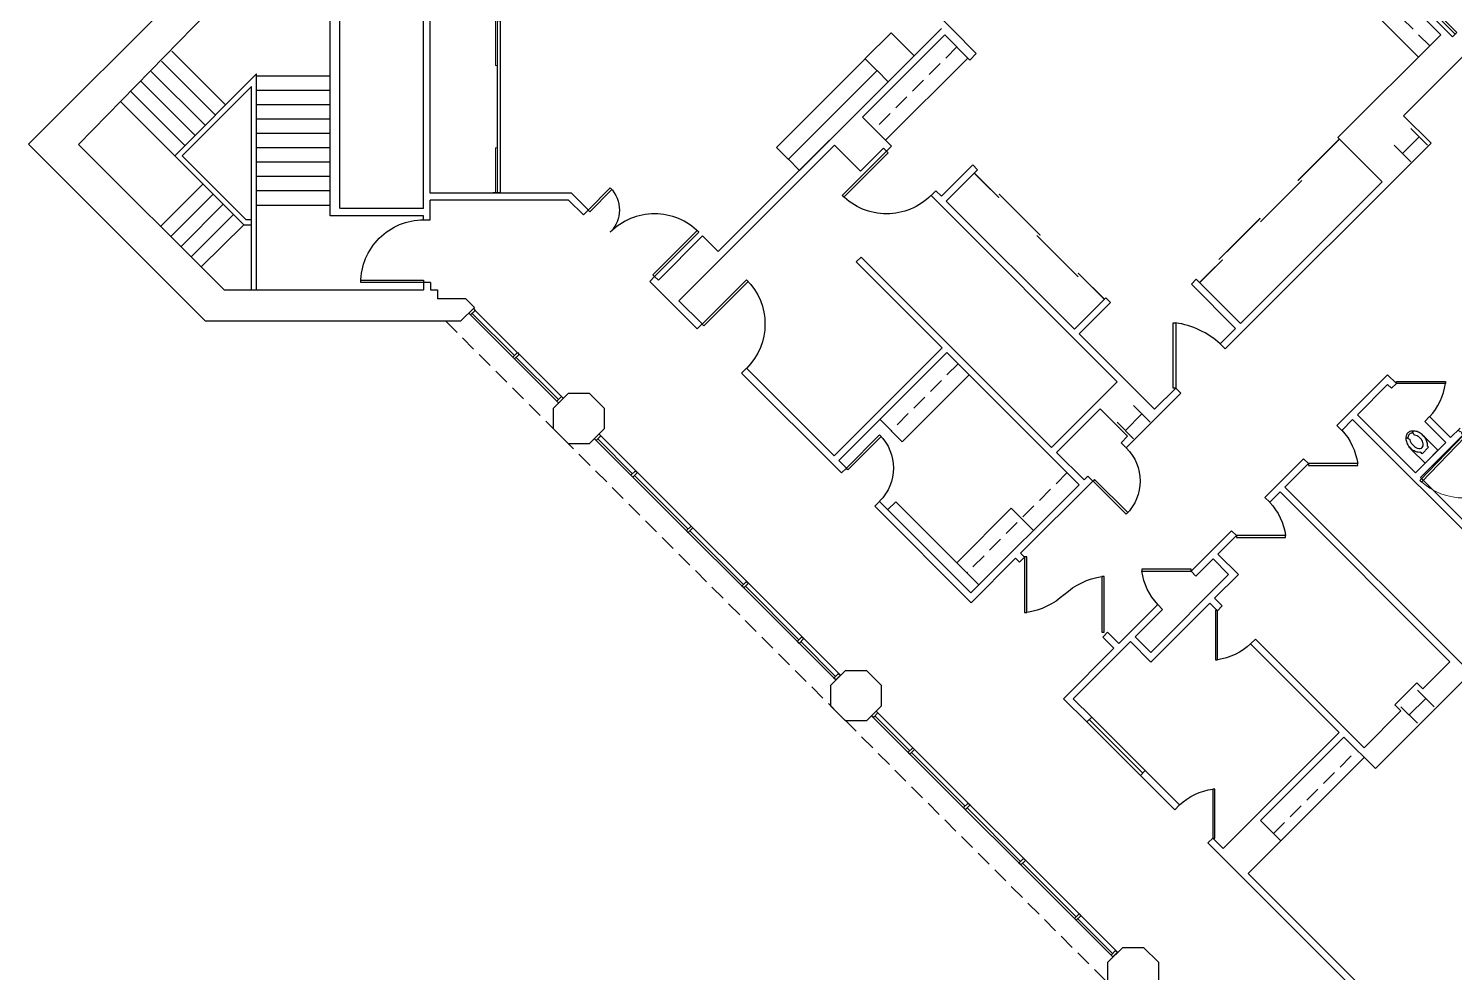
# Model space of a CAD drawing. Header units: inches. Extents: x -59 to 5682, y -269 to 4477.
# Drawn here: x -3 to 1088, y 1028 to 1751 of the extents above; entities that cross this region are included whole.
import ezdxf

# ---------------------------------------------------------------- set-up
doc = ezdxf.new("R2010")
doc.units = ezdxf.units.IN
doc.header["$LTSCALE"] = 96
doc.header["$MEASUREMENT"] = 0
for name, pattern in [('Dash', [0.25, 0.125, -0.125]), ('DASHED4', [0.1875, 0.125, -0.0625]), ('HIDDEN2', [0.1875, 0.125, -0.0625])]:
    doc.linetypes.add(name, pattern=pattern)
doc.layers.get('0').update_dxf_attribs({"linetype": 'CONTINUOUS'})
for name, color, linetype in [('A-COLS', 5, 'CONTINUOUS'), ('A-DOOR', 2, 'CONTINUOUS'), ('A-FLOR-CASE', 3, 'CONTINUOUS'), ('A-FLOR-CASE-UPPR', 3, 'HIDDEN2'), ('A-FLOR-PFIX', 2, 'CONTINUOUS'), ('A-FLOR-STRS', 2, 'CONTINUOUS'), ('A-GLAZ', 2, 'CONTINUOUS'), ('A-GLAZ-SILL', 1, 'CONTINUOUS'), ('A-WALL-ABOVE', 8, 'DASHED4'), ('A-WALL-FULL', 6, 'CONTINUOUS')]:
    doc.layers.add(name, color=color, linetype=linetype)
for name, color, linetype, lineweight in [('A-DOOR-FRAM', 31, 'CONTINUOUS', 50), ('A-DOOR-HDLN', 31, 'Dash', 13), ('Q-CASE', 31, 'CONTINUOUS', 9)]:
    doc.layers.add(name, color=color, linetype=linetype, lineweight=lineweight)

# ---------------------------------------------------------------- blocks, each defined once
blk = doc.blocks.new('*U104')
for p, q in [((0, 0), (0, 0)), ((48, 0), (48, 0))]:
    blk.add_line(p, q)
blk.add_lwpolyline([(0, 0), (0, -48), (1.75, -48), (1.75, 0)], close=True)
blk.add_arc((0, 0), 48, 270, 0)
blk = doc.blocks.new('ador')
at = {"layer": 'A-DOOR'}
blk.add_lwpolyline([(7907.5, 2187.6), (7908.9, 2186.1), (7874.9, 2152.2), (7873.5, 2153.6)], close=True, dxfattribs=at)
blk.add_arc((7860.4, 2149.8), 60.6, 2.2706, 36.8485, dxfattribs=at)
blk = doc.blocks.new('0206.01-BAS-GRID$0$IBEAM')
for points in [[(-0.5, 0.5, 1), (-0.5, 0.5), (0.5, 0.5), (0.5, 0.5, 1)], [(0, -0.5, 1), (0, -0.5), (0, 0.5), (0, 0.5, 1)], [(-0.5, -0.5, 1), (-0.5, -0.5), (0.5, -0.5), (0.5, -0.5, 1)]]:
    blk.add_3dface(points)
blk = doc.blocks.new('*U27')
for p, q in [((0, 0), (0, 0)), ((36, 0), (36, 0))]:
    blk.add_line(p, q)
blk.add_lwpolyline([(0, 0), (0, 36), (1.75, 36), (1.75, 0)], close=True)
blk.add_arc((0, 0), 36, 0, 90)
blk = doc.blocks.new('*U155')
for p, q in [((0, 0), (0, 0)), ((36, 0), (36, 0))]:
    blk.add_line(p, q)
blk.add_lwpolyline([(0, 0), (0, -36), (1.75, -36), (1.75, 0)], close=True)
blk.add_arc((0, 0), 36, 270, 0)
blk = doc.blocks.new('*U156')
for p, q in [((0, 0), (0, 0)), ((36, 0), (36, 0))]:
    blk.add_line(p, q)
blk.add_lwpolyline([(0, 0), (0, -36), (1.75, -36), (1.75, 0)], close=True)
blk.add_arc((0, 0), 36, 270, 0)
blk = doc.blocks.new('*U40')
for p, q in [((0, 0), (0, 0)), ((48, 0), (48, 0))]:
    blk.add_line(p, q)
blk.add_lwpolyline([(0, 0), (0, -48), (1.75, -48), (1.75, 0)], close=True)
blk.add_arc((0, 0), 48, 270, 0)
blk = doc.blocks.new('*U25')
for p, q in [((0, 0), (0, 0)), ((48, 0), (48, 0))]:
    blk.add_line(p, q)
blk.add_lwpolyline([(0, 0), (0, 48), (1.75, 48), (1.75, 0)], close=True)
blk.add_arc((0, 0), 48, 0, 90)
blk = doc.blocks.new('P2477016')
for p, q in [((-2.504894, -21.068753), (-2.504894, -21.068753)), ((-3.603083, -23.831759), (-3.603083, -23.831759))]:
    blk.add_line(p, q)
for points in [[(-6.93083, -16.399601, -0.022673), (-7, -14.875), (-7, 0), (-3.020761, 0), (0, 0), (3.020761, 0), (7, 0), (7, -14.875)], [(-6.937926, -16.211212, -0.074934), (-6.387938, -12.562014, -0.085426), (-4.920528, -9.670474, -0.066386), (-3.550098, -8.264603), (-3.550098, -6.711212), (3.449902, -6.711212), (3.449902, -8.264603, -0.066386), (4.820333, -9.670474, -0.085426), (6.287743, -12.562014, -0.111314), (6.709134, -17.991061)], [(3.991504, -23.722377, -0.562484), (3.158962, -23.529526), (2.424162, -21.300368, -0.238976), (2.492058, -20.853364, 0.08035), (3.421006, -18.976205, 0.074934), (3.837731, -16.211212, 0.074934), (3.421006, -13.446218, 0.085426), (2.414145, -11.462194, 0.066386), (1.597345, -10.624271, 0.330534), (-1.69754, -10.624271, 0.066386), (-2.51434, -11.462194, 0.085426), (-3.521201, -13.446218, 0.074934), (-3.937926, -16.211212, 0.074934), (-3.521201, -18.976205, 0.08035), (-2.592253, -20.853364, -0.238976), (-2.524357, -21.300368), (-3.250575, -23.503493, -0.549653), (-4.069149, -23.710095)], [(0, -25.75, 0.143932), (2.498761, -25.015482, 0.107177), (4.949747, -22.564786, 0.077997), (6.431696, -19.212481, 0.065232), (7, -14.875)], [(-4.023967, -23.748064, 0.06085), (-2.498761, -25.015482, 0.143932), (0, -25.75)], [(-2.976493, -22.67201, 0.063273), (-1.687041, -23.754089, 0.143932), (0, -24.25)], [(0, -24.25, 0.143932), (1.687041, -23.754089, 0.059203), (2.902316, -22.750942)]]:
    blk.add_lwpolyline(points, format="xyb")
for centre, radius, start, end in [((5.443363, -16.211212), 12.38129, 180, 197.141641), ((2.746106, -17.043143), 9.558648, 197.141641, 216.672481), ((1.035634, -18.316811), 7.426057, 216.672481, 226.574161)]:
    blk.add_arc(centre, radius, start, end)
blk = doc.blocks.new('*U37')
for p, q in [((0, 0), (0, 0)), ((24, 0), (24, 0))]:
    blk.add_line(p, q)
blk.add_lwpolyline([(0, 0), (0, -24), (1.75, -24), (1.75, 0)], close=True)
blk.add_arc((0, 0), 24, 270, 0)
blk = doc.blocks.new('Door Biparting 4 leaf - 8_-0_H-2436890-LEVEL 01 OVERALL FLOOR PLAN CATH _1')
at = {"layer": 'A-DOOR'}
for p, q in [((-66, 2.625), (66, 2.625)), ((-66, 0.625), (-66, 2.625)), ((66, 0.625), (-66, 0.625)), ((66, 2.625), (66, 0.625))]:
    blk.add_line(p, q, dxfattribs=at)
at = {"layer": 'A-DOOR', "lineweight": 20}
for p, q in [((-31.5, -0.875), (-31.5, 0.625)), ((31.5, 0.625), (31.5, -0.875)), ((-66, -0.875), (-31.5, -0.875)), ((31.5, -0.875), (66, -0.875))]:
    blk.add_line(p, q, dxfattribs=at)
at = {"layer": 'A-DOOR-HDLN'}
for p in [(-34.5, 2.625), (34.5, 2.625)]:
    blk.add_line(p, (0, 2.625), dxfattribs=at)
blk = doc.blocks.new('Counter Top-Island - 1_ 4 1_4_ h-2051380-LEVEL 01 OVERALL FLOOR PLAN CATH _1')
at = {"layer": 'Q-CASE'}
for p, q in [((-19.3, 1), (-47.3, 1)), ((-19.3, -24), (-19.3, 1))]:
    blk.add_line(p, q, dxfattribs=at)
blk = doc.blocks.new('Counter Top Universal - 24_ Depth-1872831-LEVEL 01 OVERALL FLOOR PLAN CATH _1')
at = {"layer": 'Q-CASE'}
for p, q in [((48.7, 25), (-47.3, 25)), ((-47.3, 25), (-47.3, 12)), ((48.7, 25), (-47.3, 25)), ((-47.3, 25), (-47.3, 12)), ((48.7, 12), (48.7, 25)), ((48.7, 12), (48.7, 25))]:
    blk.add_line(p, q, dxfattribs=at)
blk = doc.blocks.new('Casework-soffit - Casework-soffit-2323367-LEVEL 01 OVERALL FLOOR PLAN CATH _1')
at = {"layer": 'Q-CASE'}
for p, q in [((48.7, -12), (-47.3, -12)), ((-47.3, -12), (-47.3, -24)), ((48.7, -24), (48.7, -12)), ((-47.3, -24), (48.7, -24))]:
    blk.add_line(p, q, dxfattribs=at)
blk = doc.blocks.new('Corp_Door Single F - 4_-0_ x 7_-0_ - 2_ Head-2418504-LEVEL 01 OVERALL FLOOR PLAN CATH _1')
at = {"layer": 'A-DOOR', "lineweight": 20}
for p, q in [((24, 4.7), (72, 5.6)), ((24, 4.7), (24, 3)), ((24, 3), (72, 3.8)), ((72, 5.6), (72, 3.8))]:
    blk.add_line(p, q, dxfattribs=at)
at = {"layer": 'A-DOOR', "lineweight": 9}
blk.add_arc((24, 3), 48, 1, 180, dxfattribs=at)
at = {"layer": 'A-DOOR-FRAM', "lineweight": 13}
for p, q in [((-24, 3), (-26, 3)), ((-26, 3), (-26, 2.6)), ((-24, 1), (-24, 3)), ((-23.4, 1), (-24, 1)), ((-23.4, -0.7), (-23.4, 1)), ((24, 1), (23.4, 1)), ((23.4, 1), (23.4, -0.7)), ((26, 3), (24, 3)), ((24, 3), (24, 1)), ((26, 2.6), (26, 3)), ((-26, -2.6), (-26, -2.7)), ((-26, -2.7), (-24, -2.7)), ((-24, -2.7), (-24, -0.7)), ((-24, -0.7), (-23.4, -0.7)), ((23.4, -0.7), (24, -0.7)), ((24, -0.7), (24, -2.7)), ((24, -2.7), (26, -2.7))]:
    blk.add_line(p, q, dxfattribs=at)

msp = doc.modelspace()

# ---------------------------------------------------------------- linework, layer by layer
at = {"layer": 'A-DOOR'}
msp.add_line((352.5, 1625.3), (352.5, 1625.1), dxfattribs=at)
at = {"layer": 'A-DOOR', "const_width": 1}
for points in [[(968.4, 1634.8), (1000.3, 1666.6)], [(739.7, 1621.6), (720.7, 1640.5)], [(939.7, 1603.1), (971.5, 1634.9)], [(771.3, 1592.8), (739.5, 1624.6)], [(907.8, 1574.2), (939.7, 1606)], [(800.3, 1561), (768.5, 1592.8)], [(893.1, 1556.6), (910.9, 1574.3)], [(820.3, 1543.9), (800.1, 1564)]]:
    msp.add_lwpolyline(points, dxfattribs=at)
at = {"layer": 'A-DOOR'}
msp.add_lwpolyline([(357.7, 1625.1), (357.7, 1625.3), (352.5, 1625.3)], dxfattribs=at)
at = {"layer": 'A-FLOR-CASE'}
for p, q in [((1060.8, 1729.4), (939.9, 1850.3)), ((715.8, 1728.6), (652.8, 1665.6)), ((716.8, 1486), (665.5, 1434.7)), ((665.5, 1434.7), (648.6, 1451.7)), ((660.6, 1388.8), (654.6, 1382.8)), ((724.2, 1325.1), (660.6, 1388.8)), ((749, 1383.8), (707.3, 1342.1)), ((766, 1366.9), (749, 1383.8)), ((955.4, 1129.1), (1019.2, 1193))]:
    msp.add_line(p, q, dxfattribs=at)
at = {"layer": 'A-FLOR-CASE-UPPR'}
for p, q in [((1069.3, 1737.9), (948.4, 1858.8)), ((707.3, 1737.1), (644.3, 1674.1)), ((708.3, 1494.5), (657.1, 1443.2)), ((791.8, 1411.1), (715, 1334.3)), ((949.7, 1134.8), (1013.6, 1198.6))]:
    msp.add_line(p, q, dxfattribs=at)
at = {"layer": 'A-FLOR-STRS'}
for p, q in [((139.9, 1684.9), (98.6, 1726.2)), ((147.7, 1692.7), (106.4, 1734)), ((132.1, 1677.1), (90.8, 1718.4)), ((227.7, 1714.8), (171.4, 1714.8)), ((116.6, 1661.5), (75.2, 1702.9)), ((124.3, 1669.3), (83, 1710.6)), ((227.7, 1703.8), (171.4, 1703.8)), ((108.8, 1653.8), (67.5, 1695.1)), ((227.7, 1692.8), (171.4, 1692.8)), ((227.7, 1681.8), (171.4, 1681.8)), ((227.7, 1670.8), (171.4, 1670.8)), ((227.7, 1659.8), (171.4, 1659.8)), ((227.7, 1648.8), (171.4, 1648.8)), ((227.7, 1637.8), (171.4, 1637.8)), ((130.4, 1632.2), (97.9, 1599.7)), ((227.7, 1626.8), (171.4, 1626.8)), ((138.2, 1624.4), (105.7, 1591.9)), ((145.9, 1616.6), (113.5, 1584.1)), ((227.7, 1615.8), (171.4, 1615.8)), ((153.7, 1608.8), (121.2, 1576.4)), ((161.5, 1601), (129, 1568.6))]:
    msp.add_line(p, q, dxfattribs=at)
at = {"layer": 'A-GLAZ'}
for p, q in [((368.7, 1500.8), (336.4, 1533.1)), ((370.1, 1499.4), (402.4, 1467.1)), ((459.2, 1410.3), (432.6, 1437)), ((501.6, 1367.9), (460.6, 1408.9)), ((544, 1325.5), (503, 1366.5)), ((586.5, 1283.1), (545.5, 1324.1)), ((587.9, 1281.7), (614.5, 1255.1)), ((671.3, 1198.2), (644.7, 1224.8)), ((808.7, 1222.1), (849.7, 1181.1)), ((713.7, 1155.8), (672.7, 1196.8)), ((756.2, 1113.4), (715.2, 1154.4)), ((798.6, 1070.9), (757.6, 1112)), ((800, 1069.5), (826.6, 1042.9))]:
    msp.add_line(p, q, dxfattribs=at)
at = {"layer": 'A-GLAZ-SILL'}
for p, q in [((335.2, 1531.9), (401.2, 1465.9)), ((338.7, 1535.4), (404.7, 1469.4)), ((429.9, 1437.1), (614.7, 1252.4)), ((433.5, 1440.7), (618.2, 1255.9)), ((642.1, 1225), (826.8, 1040.3)), ((645.6, 1228.5), (830.3, 1043.8)), ((810.6, 1223.9), (851.6, 1182.9)), ((806.9, 1220.2), (847.9, 1179.2))]:
    msp.add_line(p, q, dxfattribs=at)
at = {"layer": 'A-WALL-ABOVE'}
msp.add_line((316.3, 1527), (1534.7, 308.6), dxfattribs=at)
at = {"layer": 'A-WALL-FULL'}
for p, q in [((1086.8, 1744.8), (906, 1925.6)), ((1077.8, 1746.4), (906, 1918.2)), ((704.2, 1750.1), (648.5, 1805.8)), ((-3.2, 1662.6), (130.1, 1795.9)), ((235.1, 1613.5), (235.1, 1781.6)), ((299.2, 1613.5), (299.2, 1781.6)), ((304.2, 1625.1), (304.2, 1786.1)), ((144.9, 1775.1), (35.1, 1662.5)), ((227.7, 1607.9), (227.7, 1775.1)), ((695.6, 1751.2), (524.8, 1580.4)), ((722.2, 1732.1), (704.2, 1750.1)), ((999.1, 1667.7), (1077.8, 1746.4)), ((1086.8, 1744.8), (1088.8, 1746.8)), ((698.1, 1746.3), (635.1, 1683.3)), ((698.1, 1746.3), (717.3, 1727.1)), ((717.3, 1727.1), (722.2, 1732.1)), ((1049.3, 1684.3), (1098.2, 1733.3)), ((108.8, 1653.8), (171.4, 1716.4)), ((171.4, 1551), (171.4, 1716.4)), ((114.4, 1653.8), (167.4, 1706.7)), ((167.4, 1551), (167.4, 1706.7)), ((657.4, 1661), (635.1, 1683.3)), ((1070.3, 1663.4), (1049.3, 1684.3)), ((132.4, 1527), (-3.2, 1662.6)), ((35.1, 1662.5), (146.6, 1551)), ((613.6, 1661.8), (494.6, 1542.8)), ((633.5, 1641.9), (613.6, 1661.8)), ((633.5, 1641.9), (651.2, 1659.7)), ((653.6, 1657.3), (651.2, 1659.7)), ((657.4, 1661), (653.6, 1657.3)), ((999.1, 1667.7), (1032.9, 1633.8)), ((161.5, 1601), (108.8, 1653.8)), ((163.2, 1605), (114.4, 1653.8)), ((695.5, 1622.8), (719.6, 1646.8)), ((699.3, 1619.1), (723.3, 1643.1)), ((723.3, 1643.1), (719.6, 1646.8)), ((691.3, 1627), (687.6, 1623.3)), ((695.5, 1622.8), (691.3, 1627)), ((1032.9, 1633.8), (924.4, 1525.3)), ((412.3, 1625.1), (304.2, 1625.1)), ((304.2, 1604.7), (304.2, 1619.8)), ((410.1, 1619.8), (304.2, 1619.8)), ((421.5, 1608.6), (410.1, 1619.8)), ((425.2, 1612.3), (412.3, 1625.1)), ((830.2, 1480.7), (687.6, 1623.3)), ((797.4, 1521), (699.3, 1619.1)), ((163.2, 1605), (167.4, 1605)), ((299.2, 1607.9), (227.7, 1607.9)), ((299.2, 1613.5), (235.5, 1613.5)), ((299.2, 1604.7), (299.2, 1607.9)), ((299.2, 1604.7), (304.2, 1604.7)), ((425.1, 1612.2), (421.5, 1608.6)), ((161.5, 1601), (167.4, 1601)), ((512.8, 1592.4), (478.9, 1558.5)), ((512.8, 1592.4), (524.8, 1580.4)), ((634.1, 1576.2), (630.4, 1572.5)), ((630.4, 1572.5), (696.1, 1506.7)), ((779.9, 1430.3), (634.1, 1576.2)), ((476, 1561.3), (472.3, 1557.6)), ((478.9, 1558.5), (476, 1561.3)), ((146.6, 1551), (299.2, 1551)), ((304.5, 1556.7), (299.2, 1556.7)), ((299.2, 1556.7), (299.2, 1551)), ((304.5, 1556.7), (304.5, 1551)), ((304.5, 1551), (309.9, 1551)), ((309.9, 1551), (309.9, 1544.2)), ((890.6, 1559.2), (886.9, 1555.5)), ((886.9, 1555.5), (920.7, 1521.6)), ((890.6, 1559.2), (924.4, 1525.3)), ((331.5, 1544.2), (309.9, 1544.2)), ((338.1, 1537.6), (331.5, 1544.2)), ((512.4, 1525), (494.6, 1542.8)), ((797.4, 1521), (821.4, 1545)), ((801.1, 1517.3), (825.1, 1541.3)), ((825.1, 1541.3), (821.4, 1545)), ((338.1, 1537.6), (327.5, 1527)), ((327.5, 1527), (132.4, 1527)), ((508.7, 1521.3), (512.4, 1525)), ((858.7, 1459.6), (801.1, 1517.3)), ((920.7, 1521.6), (908.8, 1509.7)), ((696.1, 1506.7), (613.4, 1424)), ((908.8, 1509.7), (912.7, 1505.8)), ((699.8, 1503), (617.1, 1420.3)), ((801, 1401.9), (699.8, 1503)), ((542.6, 1487.3), (546.3, 1491)), ((613.4, 1424), (546.3, 1491)), ((1037.1, 1486.1), (998.3, 1447.3)), ((1037.1, 1486.1), (1043.8, 1479.4)), ((830.2, 1480.7), (779.9, 1430.3)), ((874.9, 1475.8), (858.7, 1459.6)), ((878.8, 1471.9), (874.9, 1475.8)), ((1037.1, 1478.7), (1014, 1455.5)), ((1037.1, 1478.7), (1040.1, 1475.7)), ((1040.1, 1475.7), (1043.8, 1479.4)), ((878.8, 1471.9), (837, 1430.1)), ((817.1, 1460.1), (783.6, 1426.6)), ((817.1, 1460.1), (838.1, 1439.1)), ((1010.3, 1451.8), (1002, 1443.5)), ((1153.7, 1308.3), (1010.3, 1451.8)), ((1058.5, 1411), (1014, 1455.5)), ((1065.5, 1450.3), (1069.2, 1454)), ((1069.2, 1454), (1085.3, 1437.9)), ((998.3, 1447.3), (1002, 1443.5)), ((1062.2, 1407.3), (1096.3, 1441.4)), ((1065.5, 1450.3), (1081.6, 1434.2)), ((1085.3, 1437.9), (1092.6, 1445.1)), ((838.1, 1439.1), (833.1, 1434)), ((833.1, 1434), (836.8, 1430.3)), ((1058.5, 1411), (1081.6, 1434.2)), ((622.8, 1414.6), (617.1, 1420.3)), ((804.7, 1405.6), (783.6, 1426.6)), ((972.8, 1421.8), (943.1, 1392.1)), ((972.8, 1421.8), (976.6, 1418.1)), ((622.8, 1414.6), (619, 1410.9)), ((807.6, 1408.5), (804.7, 1405.6)), ((807.6, 1408.5), (811.5, 1404.6)), ((976.6, 1418.1), (958.5, 1400)), ((801, 1401.9), (718.2, 1319.1)), ((811.5, 1404.6), (756.2, 1349.4)), ((958.5, 1400), (1102, 1256.5)), ((1187.9, 1281.6), (1062.2, 1407.3)), ((644.5, 1385.4), (648.2, 1389.1)), ((718.2, 1319.1), (648.2, 1389.1)), ((946.9, 1388.4), (943.1, 1392.1)), ((954.8, 1396.3), (946.9, 1388.4)), ((954.8, 1396.3), (1084.8, 1266.3)), ((718.4, 1311.5), (644.5, 1385.4)), ((886.6, 1335.6), (917.7, 1366.6)), ((921.4, 1362.9), (917.7, 1366.6)), ((921.4, 1362.9), (907.2, 1348.7)), ((752.3, 1345.5), (718.4, 1311.5)), ((755.2, 1342.6), (752.3, 1345.5)), ((759.1, 1346.5), (755.2, 1342.6)), ((756.2, 1349.4), (759.1, 1346.5)), ((903.5, 1345), (890.3, 1331.9)), ((915.4, 1333.1), (903.5, 1345)), ((922.9, 1333.1), (907.2, 1348.7)), ((855.8, 1273.5), (915.4, 1333.1)), ((890.3, 1331.9), (886.6, 1335.6)), ((904.7, 1314.9), (922.9, 1333.1)), ((861.2, 1310.1), (831.3, 1280.3)), ((855.8, 1266), (901, 1311.2)), ((864.9, 1306.4), (861.2, 1310.1)), ((901, 1311.2), (906.8, 1305.4)), ((904.7, 1314.9), (910.5, 1309.1)), ((864.9, 1306.4), (843.9, 1285.4)), ((910.5, 1309.1), (906.8, 1305.4)), ((819, 1285.2), (822.7, 1288.9)), ((822.7, 1288.9), (831.3, 1280.3)), ((840.2, 1281.7), (796.5, 1238)), ((819, 1285.2), (827.6, 1276.6)), ((840.2, 1281.7), (855.8, 1266)), ((843.9, 1285.4), (855.8, 1273.5)), ((935.9, 1283.7), (932.2, 1280)), ((932.2, 1280), (1000, 1212.2)), ((935.9, 1283.7), (1019.1, 1200.5)), ((827.6, 1276.6), (789.1, 1238)), ((1064.1, 1245.6), (1084.8, 1266.3)), ((1097.2, 1253.9), (1027.7, 1184.5)), ((1042.5, 1233.2), (1059.5, 1250.2)), ((1059.5, 1250.2), (1064.1, 1245.6)), ((806.9, 1220.2), (789.1, 1238)), ((810.6, 1223.9), (796.5, 1238)), ((810.6, 1223.9), (806.9, 1220.2)), ((1019.1, 1200.5), (1047.2, 1228.6)), ((1047.2, 1228.6), (1042.5, 1233.2)), ((1076.5, 1233.2), (1059.5, 1216.2)), ((911.1, 1123.4), (1000, 1212.2)), ((939.8, 1144.7), (1003.7, 1208.5)), ((1003.7, 1208.5), (1027.7, 1184.5)), ((851.6, 1182.9), (847.9, 1179.2)), ((874.1, 1153), (847.9, 1179.2)), ((877.9, 1156.7), (851.6, 1182.9)), ((874.1, 1153), (877.9, 1156.7)), ((955.4, 1129.1), (939.8, 1144.7)), ((899.6, 1127.5), (903.3, 1131.2)), ((1082.3, 944.8), (899.6, 1127.5)), ((911.1, 1123.4), (903.3, 1131.2)), ((955.4, 1129.1), (930.4, 1104.1)), ((1078.7, 955.8), (930.4, 1104.1))]:
    msp.add_line(p, q, dxfattribs=at)
for points in [[(1070.3, 1663.4), (912.7, 1505.8)], [(508.6, 1521.3), (472.3, 1557.6)], [(337.3, 1536.8), (338.7, 1535.4), (335.2, 1531.9), (333.8, 1533.3)], [(619, 1410.9), (542.6, 1487.3)], [(402.6, 1464.4), (401.2, 1465.9), (404.7, 1469.4), (406.2, 1468)], [(433.5, 1440.7), (434.9, 1439.3), (431.3, 1435.7), (429.9, 1437.1)], [(645.6, 1228.5), (647, 1227.1), (643.5, 1223.6), (642.1, 1225)]]:
    msp.add_lwpolyline(points, dxfattribs=at)
for points in [[(368.9, 1498.2), (367.5, 1499.6), (371, 1503.1), (372.4, 1501.7)], [(410, 1471.9), (426, 1471.9), (437.4, 1460.6), (437.4, 1444.6), (426, 1433.2), (410, 1433.2), (398.7, 1444.6), (398.7, 1460.6)], [(459.4, 1407.7), (457.9, 1409.1), (461.5, 1412.6), (462.9, 1411.2)], [(501.8, 1365.3), (500.4, 1366.7), (503.9, 1370.2), (505.3, 1368.8)], [(544.2, 1322.8), (542.8, 1324.3), (546.3, 1327.8), (547.8, 1326.4)], [(586.6, 1280.4), (585.2, 1281.8), (588.8, 1285.4), (590.2, 1284)], [(622.2, 1259.7), (638.2, 1259.7), (649.5, 1248.4), (649.5, 1232.4), (638.2, 1221.1), (622.2, 1221.1), (610.9, 1232.4), (610.9, 1248.4)], [(614.7, 1252.4), (613.2, 1253.8), (616.8, 1257.3), (618.2, 1255.9)], [(671.5, 1195.6), (670.1, 1197), (673.6, 1200.5), (675, 1199.1)], [(713.9, 1153.1), (712.5, 1154.6), (716, 1158.1), (717.5, 1156.7)], [(756.3, 1110.7), (754.9, 1112.1), (758.5, 1115.7), (759.9, 1114.2)], [(798.8, 1068.3), (797.4, 1069.7), (800.9, 1073.2), (802.3, 1071.8)], [(834.3, 1047.6), (850.3, 1047.6), (861.6, 1036.3), (861.6, 1020.3), (850.3, 1009), (834.3, 1009), (823, 1020.3), (823, 1036.3)], [(826.8, 1040.3), (825.4, 1041.7), (828.9, 1045.2), (830.3, 1043.8)]]:
    msp.add_lwpolyline(points, close=True, dxfattribs=at)

# ---------------------------------------------------------------- block references
at = {"layer": 'A-COLS', "xscale": 18.00000000000047, "yscale": 18.00000000000047, "zscale": 1e-06, "rotation": 135}
for p in [(1054.8, 1661.9), (842.7, 1449.8), (1060, 1231.9)]:
    msp.add_blockref('0206.01-BAS-GRID$0$IBEAM', p, dxfattribs=at)
at = {"layer": 'A-DOOR'}
for name, p, xscale, rotation in [('*U155', (1088.9, 1746.9), -0.9999999999999998, 225.0000000000276), ('*U25', (653.6, 1657.3), -1.000000000000001, 135.0000000000501), ('*U37', (425.1, 1612.2), -1, 135.0000000000564), ('*U104', (299.2, 1556.7), -1, 270), ('*U40', (512.5, 1524.9), -0.9999999999999998, 135.0000000000494), ('*U156', (622.8, 1414.6), -1, 135.000000000049), ('*U27', (811.6, 1404.7), -0.9999999999999998, 225.0000000000276)]:
    msp.add_blockref(name, p, dxfattribs=dict(at, xscale=xscale, rotation=rotation))
for name, p, rotation in [('Door Biparting 4 leaf - 8_-0_H-2436890-LEVEL 01 OVERALL FLOOR PLAN CATH _1', (355.1, 1691.3), 270.0000000000002), ('*U40', (476, 1561.3), 134.9999999999447), ('Corp_Door Single F - 4_-0_ x 7_-0_ - 2_ Head-2418504-LEVEL 01 OVERALL FLOOR PLAN CATH _1', (1110, 1458.8), 224.9999999999999)]:
    msp.add_blockref(name, p, dxfattribs=dict(at, rotation=rotation))
for p, xscale, yscale, zscale, rotation in [((-3347.6, -5922.8), 1.043478260869434, 1.043478260869434, 1.043478260869434, 44.99999999996469), ((-2067.7, 7078.7), -0.7826086956519166, 0.7826086956520173, 0.782608695652212, 134.9999999999059), ((-4505.1, 4646.3), 0.7826086956512714, 0.7826086956512714, 0.7826086956512714, 314.9999999999529), ((-4572.3, -1748.8), -0.7826086956525573, 0.7826086956520145, 0.782608695652212, 224.9999999999529), ((-4627.5, -1804), -0.7826086956525573, 0.7826086956520145, 0.782608695652212, 224.9999999999529), ((6435.5, 4502.5), -0.7826086956525578, 0.7826086956520157, 0.782608695652212, 44.99999999995291), ((-2818.9, 7618.9), -0.8846418545177492, 0.8846418545181224, 0.8846418545182719, 134.9999095541262), ((4398.2, -4983.3), -0.884641854518399, 0.8846418545181222, 0.8846418545183428, 315.0001140297286), ((-2260.1, 6854.3), -0.7826086956512714, 0.7826086956520157, 0.782608695652212, 134.9999999999529), ((-2063.4, -4290.8), 0.7826086956523612, 0.7826086956523612, 0.7826086956523612, 44.99980995046793), ((4070.2, -4417.7), -0.7826086956512714, 0.7826086956520157, 0.782608695652212, 314.9999999999529)]:
    msp.add_blockref('ador', p, dxfattribs=dict(at, xscale=xscale, yscale=yscale, zscale=zscale, rotation=rotation))
at = {"layer": 'A-FLOR-CASE', "rotation": 44.99999999999986}
for name, p in [('Counter Top Universal - 24_ Depth-1872831-LEVEL 01 OVERALL FLOOR PLAN CATH _1', (620.5, 1676)), ('Casework-soffit - Casework-soffit-2323367-LEVEL 01 OVERALL FLOOR PLAN CATH _1', (603.5, 1693))]:
    msp.add_blockref(name, p, dxfattribs=at)
at = {"layer": 'A-FLOR-PFIX', "rotation": 225.0000000000095}
msp.add_blockref('P2477016', (1070.7, 1423.3), dxfattribs=at)
at = {"layer": 'Q-CASE', "rotation": 44.99999999999986}
msp.add_blockref('Counter Top-Island - 1_ 4 1_4_ h-2051380-LEVEL 01 OVERALL FLOOR PLAN CATH _1', (671.4, 1760.9), dxfattribs=at)

doc.saveas('drawing.dxf')
